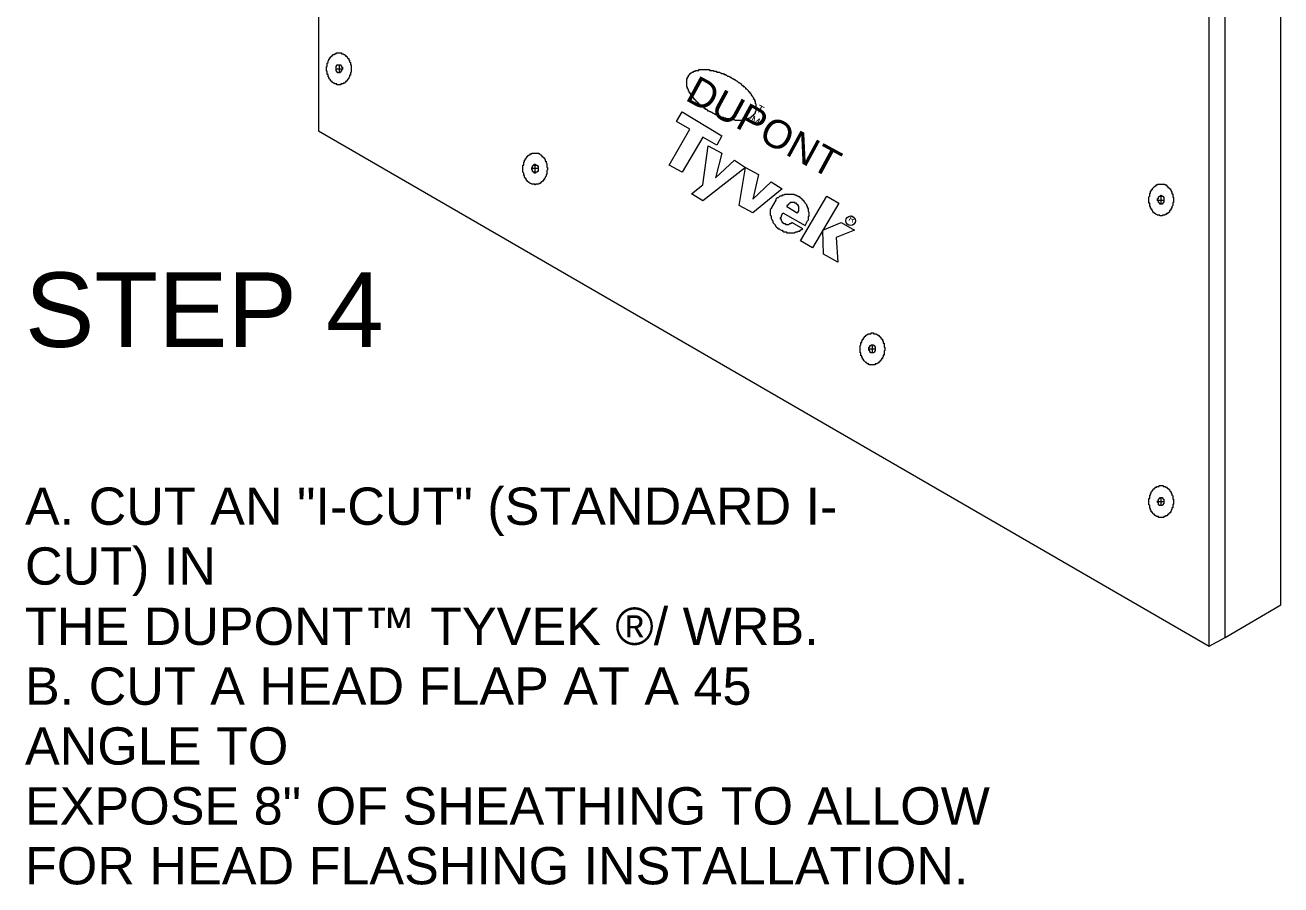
# Model space of a CAD drawing. Header units: inches. Extents: x 0 to 32.7, y -0.1 to 22.9.
# Drawn here: x 13.997 to 16.629, y 6.537 to 8.339 of the extents above; entities that cross this region are included whole.
import ezdxf

# ---------------------------------------------------------------- set-up
doc = ezdxf.new("R2010")
doc.units = ezdxf.units.IN
doc.header["$MEASUREMENT"] = 0
doc.layers.add('PDF_Geometry', color=7, linetype='Continuous', true_color=0x5d5d5d)
doc.layers.add('PDF_Text', color=7, linetype='Continuous')
doc.styles.add('PDF Arial', font='arial.ttf')
doc.styles.add('PDF Chief Blueprint', font='Chief_Blueprint.ttf')

msp = doc.modelspace()

# ---------------------------------------------------------------- linework, layer by layer
at = {"layer": 'PDF_Geometry', "color": 254, "lineweight": 18, "true_color": 0xe1e1e1}
msp.add_lwpolyline([(16.4788, 7.0369), (16.5121, 7.0553), (16.5121, 10.0019), (14.6454, 11.0686), (14.6121, 11.0486)], dxfattribs=at)
at = {"layer": 'PDF_Geometry', "color": 7, "lineweight": 18}
msp.add_lwpolyline([(16.4788, 7.0369), (16.4788, 9.9836), (14.6121, 11.0486), (14.6121, 8.1169), (16.4788, 7.0369), (16.4788, 9.5819)], dxfattribs=at)
at = {"layer": 'PDF_Geometry', "color": 253, "lineweight": 18, "true_color": 0xa2a2a2}
msp.add_lwpolyline([(16.5121, 7.0553), (16.6288, 7.1236), (16.6288, 10.0703), (16.5654, 10.1053), (16.4488, 10.0386), (16.5121, 10.0019)], dxfattribs=at)
at = {"layer": 'PDF_Geometry', "lineweight": 18}
for points in [[(14.6554, 8.2803), (14.6571, 8.2803), (14.6588, 8.2803), (14.6604, 8.2803), (14.6604, 8.2786), (14.6621, 8.2786), (14.6638, 8.2786), (14.6654, 8.2769), (14.6671, 8.2769), (14.6671, 8.2753), (14.6688, 8.2753), (14.6688, 8.2736), (14.6704, 8.2736), (14.6721, 8.2719), (14.6721, 8.2703), (14.6738, 8.2703), (14.6738, 8.2686), (14.6754, 8.2686), (14.6754, 8.2669), (14.6754, 8.2653), (14.6771, 8.2653), (14.6771, 8.2636), (14.6771, 8.2619), (14.6788, 8.2603), (14.6788, 8.2586), (14.6788, 8.2569), (14.6788, 8.2553), (14.6804, 8.2553), (14.6804, 8.2536), (14.6804, 8.2519), (14.6804, 8.2503), (14.6804, 8.2486), (14.6804, 8.2469), (14.6804, 8.2453), (14.6804, 8.2436), (14.6804, 8.2419), (14.6804, 8.2403), (14.6788, 8.2386), (14.6788, 8.2369), (14.6788, 8.2353), (14.6788, 8.2336), (14.6771, 8.2336), (14.6771, 8.2319), (14.6771, 8.2303), (14.6754, 8.2286), (14.6754, 8.2269), (14.6738, 8.2253), (14.6738, 8.2236), (14.6721, 8.2236), (14.6721, 8.2219), (14.6704, 8.2219), (14.6704, 8.2203), (14.6688, 8.2203), (14.6688, 8.2186), (14.6671, 8.2186), (14.6671, 8.2169), (14.6654, 8.2169), (14.6638, 8.2169), (14.6638, 8.2153), (14.6621, 8.2153), (14.6604, 8.2153), (14.6588, 8.2153), (14.6588, 8.2136), (14.6571, 8.2136), (14.6554, 8.2136), (14.6538, 8.2136), (14.6521, 8.2136), (14.6504, 8.2136), (14.6504, 8.2153), (14.6488, 8.2153), (14.6471, 8.2153), (14.6454, 8.2153), (14.6454, 8.2169), (14.6438, 8.2169), (14.6421, 8.2186), (14.6404, 8.2186), (14.6404, 8.2203), (14.6388, 8.2203), (14.6388, 8.2219), (14.6371, 8.2219), (14.6371, 8.2236), (14.6354, 8.2253), (14.6354, 8.2269), (14.6338, 8.2269), (14.6338, 8.2286), (14.6338, 8.2303), (14.6321, 8.2303), (14.6321, 8.2319), (14.6321, 8.2336), (14.6321, 8.2353), (14.6304, 8.2353), (14.6304, 8.2369), (14.6304, 8.2386), (14.6304, 8.2403), (14.6304, 8.2419), (14.6288, 8.2419), (14.6288, 8.2436), (14.6288, 8.2453), (14.6288, 8.2469), (14.6288, 8.2486), (14.6288, 8.2503), (14.6288, 8.2519), (14.6304, 8.2519), (14.6304, 8.2536), (14.6304, 8.2553), (14.6304, 8.2569), (14.6304, 8.2586), (14.6321, 8.2603), (14.6321, 8.2619), (14.6321, 8.2636), (14.6338, 8.2653), (14.6338, 8.2669), (14.6354, 8.2669), (14.6354, 8.2686), (14.6354, 8.2703), (14.6371, 8.2703), (14.6371, 8.2719), (14.6388, 8.2719), (14.6388, 8.2736), (14.6404, 8.2736), (14.6404, 8.2753), (14.6421, 8.2753), (14.6421, 8.2769), (14.6438, 8.2769), (14.6454, 8.2769), (14.6454, 8.2786), (14.6471, 8.2786), (14.6488, 8.2786), (14.6488, 8.2803), (14.6504, 8.2803), (14.6521, 8.2803), (14.6538, 8.2803)], [(15.0654, 8.0703), (15.0671, 8.0703), (15.0688, 8.0703), (15.0704, 8.0703), (15.0721, 8.0703), (15.0738, 8.0703), (15.0738, 8.0686), (15.0754, 8.0686), (15.0771, 8.0669), (15.0788, 8.0669), (15.0788, 8.0653), (15.0804, 8.0653), (15.0804, 8.0636), (15.0821, 8.0636), (15.0821, 8.0619), (15.0838, 8.0619), (15.0838, 8.0603), (15.0854, 8.0603), (15.0854, 8.0586), (15.0871, 8.0569), (15.0871, 8.0553), (15.0871, 8.0536), (15.0888, 8.0536), (15.0888, 8.0519), (15.0888, 8.0503), (15.0904, 8.0486), (15.0904, 8.0469), (15.0904, 8.0453), (15.0904, 8.0436), (15.0904, 8.0419), (15.0904, 8.0403), (15.0921, 8.0403), (15.0921, 8.0386), (15.0921, 8.0369), (15.0921, 8.0353), (15.0904, 8.0336), (15.0904, 8.0319), (15.0904, 8.0303), (15.0904, 8.0286), (15.0904, 8.0269), (15.0904, 8.0253), (15.0888, 8.0253), (15.0888, 8.0236), (15.0888, 8.0219), (15.0871, 8.0203), (15.0871, 8.0186), (15.0854, 8.0169), (15.0854, 8.0153), (15.0838, 8.0153), (15.0838, 8.0136), (15.0821, 8.0119), (15.0804, 8.0103), (15.0788, 8.0103), (15.0788, 8.0086), (15.0771, 8.0086), (15.0771, 8.0069), (15.0754, 8.0069), (15.0738, 8.0069), (15.0738, 8.0053), (15.0721, 8.0053), (15.0704, 8.0053), (15.0688, 8.0053), (15.0671, 8.0053), (15.0671, 8.0036), (15.0654, 8.0036), (15.0654, 8.0053), (15.0638, 8.0053), (15.0621, 8.0053), (15.0604, 8.0053), (15.0588, 8.0053), (15.0571, 8.0069), (15.0554, 8.0069), (15.0538, 8.0086), (15.0521, 8.0086), (15.0521, 8.0103), (15.0504, 8.0103), (15.0504, 8.0119), (15.0488, 8.0119), (15.0488, 8.0136), (15.0471, 8.0136), (15.0471, 8.0153), (15.0471, 8.0169), (15.0454, 8.0169), (15.0454, 8.0186), (15.0438, 8.0203), (15.0438, 8.0219), (15.0438, 8.0236), (15.0421, 8.0236), (15.0421, 8.0253), (15.0421, 8.0269), (15.0421, 8.0286), (15.0404, 8.0303), (15.0404, 8.0319), (15.0404, 8.0336), (15.0404, 8.0353), (15.0404, 8.0369), (15.0404, 8.0386), (15.0404, 8.0403), (15.0404, 8.0419), (15.0404, 8.0436), (15.0404, 8.0453), (15.0421, 8.0453), (15.0421, 8.0469), (15.0421, 8.0486), (15.0421, 8.0503), (15.0421, 8.0519), (15.0438, 8.0519), (15.0438, 8.0536), (15.0438, 8.0553), (15.0454, 8.0553), (15.0454, 8.0569), (15.0454, 8.0586), (15.0471, 8.0586), (15.0471, 8.0603), (15.0488, 8.0619), (15.0488, 8.0636), (15.0504, 8.0636), (15.0504, 8.0653), (15.0521, 8.0653), (15.0538, 8.0669), (15.0554, 8.0669), (15.0554, 8.0686), (15.0571, 8.0686), (15.0588, 8.0686), (15.0588, 8.0703), (15.0604, 8.0703), (15.0621, 8.0703), (15.0638, 8.0703)], [(16.3771, 8.0053), (16.3788, 8.0053), (16.3804, 8.0053), (16.3821, 8.0053), (16.3838, 8.0053), (16.3854, 8.0053), (16.3854, 8.0036), (16.3871, 8.0036), (16.3888, 8.0036), (16.3888, 8.0019), (16.3904, 8.0019), (16.3904, 8.0003), (16.3921, 8.0003), (16.3921, 7.9986), (16.3938, 7.9986), (16.3938, 7.9969), (16.3954, 7.9969), (16.3954, 7.9953), (16.3971, 7.9953), (16.3971, 7.9936), (16.3988, 7.9919), (16.3988, 7.9903), (16.4004, 7.9886), (16.4004, 7.9869), (16.4004, 7.9853), (16.4021, 7.9853), (16.4021, 7.9836), (16.4021, 7.9819), (16.4021, 7.9803), (16.4021, 7.9786), (16.4038, 7.9769), (16.4038, 7.9753), (16.4038, 7.9736), (16.4038, 7.9719), (16.4038, 7.9703), (16.4038, 7.9686), (16.4038, 7.9669), (16.4021, 7.9669), (16.4021, 7.9653), (16.4021, 7.9636), (16.4021, 7.9619), (16.4021, 7.9603), (16.4004, 7.9586), (16.4004, 7.9569), (16.4004, 7.9553), (16.3988, 7.9553), (16.3988, 7.9536), (16.3988, 7.9519), (16.3971, 7.9519), (16.3971, 7.9503), (16.3954, 7.9503), (16.3954, 7.9486), (16.3954, 7.9469), (16.3938, 7.9469), (16.3938, 7.9453), (16.3921, 7.9453), (16.3921, 7.9436), (16.3904, 7.9436), (16.3888, 7.9436), (16.3888, 7.9419), (16.3871, 7.9419), (16.3854, 7.9419), (16.3854, 7.9403), (16.3838, 7.9403), (16.3821, 7.9403), (16.3804, 7.9403), (16.3804, 7.9386), (16.3788, 7.9386), (16.3771, 7.9386), (16.3754, 7.9386), (16.3754, 7.9403), (16.3738, 7.9403), (16.3721, 7.9403), (16.3704, 7.9403), (16.3688, 7.9419), (16.3671, 7.9419), (16.3654, 7.9436), (16.3638, 7.9436), (16.3638, 7.9453), (16.3621, 7.9453), (16.3621, 7.9469), (16.3604, 7.9469), (16.3604, 7.9486), (16.3588, 7.9503), (16.3588, 7.9519), (16.3571, 7.9519), (16.3571, 7.9536), (16.3571, 7.9553), (16.3554, 7.9553), (16.3554, 7.9569), (16.3554, 7.9586), (16.3538, 7.9586), (16.3538, 7.9603), (16.3538, 7.9619), (16.3538, 7.9636), (16.3538, 7.9653), (16.3521, 7.9653), (16.3521, 7.9669), (16.3521, 7.9686), (16.3521, 7.9703), (16.3521, 7.9719), (16.3521, 7.9736), (16.3521, 7.9753), (16.3521, 7.9769), (16.3521, 7.9786), (16.3538, 7.9803), (16.3538, 7.9819), (16.3538, 7.9836), (16.3538, 7.9853), (16.3554, 7.9869), (16.3554, 7.9886), (16.3554, 7.9903), (16.3571, 7.9903), (16.3571, 7.9919), (16.3571, 7.9936), (16.3588, 7.9936), (16.3588, 7.9953), (16.3604, 7.9953), (16.3604, 7.9969), (16.3621, 7.9986), (16.3638, 8.0003), (16.3654, 8.0003), (16.3654, 8.0019), (16.3671, 8.0019), (16.3671, 8.0036), (16.3688, 8.0036), (16.3704, 8.0036), (16.3704, 8.0053), (16.3721, 8.0053), (16.3738, 8.0053), (16.3754, 8.0053)], [(15.7721, 7.6936), (15.7738, 7.6936), (15.7754, 7.6936), (15.7754, 7.6919), (15.7771, 7.6919), (15.7788, 7.6919), (15.7804, 7.6919), (15.7821, 7.6903), (15.7838, 7.6903), (15.7838, 7.6886), (15.7854, 7.6886), (15.7871, 7.6869), (15.7888, 7.6853), (15.7904, 7.6836), (15.7904, 7.6819), (15.7921, 7.6819), (15.7921, 7.6803), (15.7938, 7.6803), (15.7938, 7.6786), (15.7938, 7.6769), (15.7954, 7.6769), (15.7954, 7.6753), (15.7954, 7.6736), (15.7954, 7.6719), (15.7971, 7.6719), (15.7971, 7.6703), (15.7971, 7.6686), (15.7971, 7.6669), (15.7971, 7.6653), (15.7971, 7.6636), (15.7988, 7.6636), (15.7988, 7.6619), (15.7988, 7.6603), (15.7988, 7.6586), (15.7988, 7.6569), (15.7971, 7.6553), (15.7971, 7.6536), (15.7971, 7.6519), (15.7971, 7.6503), (15.7971, 7.6486), (15.7971, 7.6469), (15.7954, 7.6469), (15.7954, 7.6453), (15.7954, 7.6436), (15.7938, 7.6419), (15.7938, 7.6403), (15.7921, 7.6403), (15.7921, 7.6386), (15.7921, 7.6369), (15.7904, 7.6369), (15.7904, 7.6353), (15.7888, 7.6353), (15.7888, 7.6336), (15.7871, 7.6336), (15.7871, 7.6319), (15.7854, 7.6319), (15.7854, 7.6303), (15.7838, 7.6303), (15.7821, 7.6286), (15.7804, 7.6286), (15.7788, 7.6286), (15.7788, 7.6269), (15.7771, 7.6269), (15.7754, 7.6269), (15.7738, 7.6269), (15.7721, 7.6269), (15.7704, 7.6269), (15.7688, 7.6269), (15.7671, 7.6269), (15.7654, 7.6269), (15.7654, 7.6286), (15.7638, 7.6286), (15.7621, 7.6286), (15.7621, 7.6303), (15.7604, 7.6303), (15.7604, 7.6319), (15.7588, 7.6319), (15.7571, 7.6336), (15.7554, 7.6353), (15.7538, 7.6369), (15.7538, 7.6386), (15.7521, 7.6386), (15.7521, 7.6403), (15.7521, 7.6419), (15.7504, 7.6419), (15.7504, 7.6436), (15.7504, 7.6453), (15.7488, 7.6453), (15.7488, 7.6469), (15.7488, 7.6486), (15.7488, 7.6503), (15.7488, 7.6519), (15.7471, 7.6519), (15.7471, 7.6536), (15.7471, 7.6553), (15.7471, 7.6569), (15.7471, 7.6586), (15.7471, 7.6603), (15.7471, 7.6619), (15.7471, 7.6636), (15.7471, 7.6653), (15.7471, 7.6669), (15.7488, 7.6686), (15.7488, 7.6703), (15.7488, 7.6719), (15.7488, 7.6736), (15.7504, 7.6736), (15.7504, 7.6753), (15.7504, 7.6769), (15.7521, 7.6786), (15.7521, 7.6803), (15.7538, 7.6803), (15.7538, 7.6819), (15.7538, 7.6836), (15.7554, 7.6836), (15.7554, 7.6853), (15.7571, 7.6853), (15.7571, 7.6869), (15.7588, 7.6869), (15.7588, 7.6886), (15.7604, 7.6886), (15.7621, 7.6903), (15.7638, 7.6903), (15.7638, 7.6919), (15.7654, 7.6919), (15.7671, 7.6919), (15.7688, 7.6919), (15.7704, 7.6919), (15.7704, 7.6936)], [(16.3771, 7.3736), (16.3788, 7.3736), (16.3804, 7.3736), (16.3821, 7.3736), (16.3821, 7.3719), (16.3838, 7.3719), (16.3854, 7.3719), (16.3871, 7.3719), (16.3871, 7.3703), (16.3888, 7.3703), (16.3904, 7.3686), (16.3921, 7.3686), (16.3921, 7.3669), (16.3938, 7.3669), (16.3938, 7.3653), (16.3954, 7.3653), (16.3954, 7.3636), (16.3971, 7.3619), (16.3971, 7.3603), (16.3988, 7.3603), (16.3988, 7.3586), (16.3988, 7.3569), (16.4004, 7.3569), (16.4004, 7.3553), (16.4004, 7.3536), (16.4021, 7.3519), (16.4021, 7.3503), (16.4021, 7.3486), (16.4021, 7.3469), (16.4021, 7.3453), (16.4038, 7.3453), (16.4038, 7.3436), (16.4038, 7.3419), (16.4038, 7.3403), (16.4038, 7.3386), (16.4038, 7.3369), (16.4038, 7.3353), (16.4021, 7.3336), (16.4021, 7.3319), (16.4021, 7.3303), (16.4021, 7.3286), (16.4021, 7.3269), (16.4004, 7.3269), (16.4004, 7.3253), (16.4004, 7.3236), (16.3988, 7.3219), (16.3988, 7.3203), (16.3971, 7.3186), (16.3971, 7.3169), (16.3954, 7.3169), (16.3954, 7.3153), (16.3938, 7.3153), (16.3938, 7.3136), (16.3921, 7.3136), (16.3921, 7.3119), (16.3904, 7.3119), (16.3904, 7.3103), (16.3888, 7.3103), (16.3871, 7.3103), (16.3871, 7.3086), (16.3854, 7.3086), (16.3838, 7.3086), (16.3838, 7.3069), (16.3821, 7.3069), (16.3804, 7.3069), (16.3788, 7.3069), (16.3771, 7.3069), (16.3754, 7.3069), (16.3738, 7.3069), (16.3721, 7.3069), (16.3721, 7.3086), (16.3704, 7.3086), (16.3688, 7.3086), (16.3671, 7.3103), (16.3654, 7.3103), (16.3654, 7.3119), (16.3638, 7.3119), (16.3638, 7.3136), (16.3621, 7.3136), (16.3604, 7.3153), (16.3604, 7.3169), (16.3588, 7.3169), (16.3588, 7.3186), (16.3571, 7.3186), (16.3571, 7.3203), (16.3571, 7.3219), (16.3554, 7.3219), (16.3554, 7.3236), (16.3554, 7.3253), (16.3538, 7.3269), (16.3538, 7.3286), (16.3538, 7.3303), (16.3538, 7.3319), (16.3521, 7.3336), (16.3521, 7.3353), (16.3521, 7.3369), (16.3521, 7.3386), (16.3521, 7.3403), (16.3521, 7.3419), (16.3521, 7.3436), (16.3521, 7.3453), (16.3521, 7.3469), (16.3538, 7.3469), (16.3538, 7.3486), (16.3538, 7.3503), (16.3538, 7.3519), (16.3538, 7.3536), (16.3554, 7.3536), (16.3554, 7.3553), (16.3554, 7.3569), (16.3571, 7.3569), (16.3571, 7.3586), (16.3571, 7.3603), (16.3588, 7.3619), (16.3588, 7.3636), (16.3604, 7.3636), (16.3604, 7.3653), (16.3621, 7.3653), (16.3621, 7.3669), (16.3638, 7.3669), (16.3638, 7.3686), (16.3654, 7.3686), (16.3654, 7.3703), (16.3671, 7.3703), (16.3688, 7.3703), (16.3688, 7.3719), (16.3704, 7.3719), (16.3721, 7.3719), (16.3738, 7.3719), (16.3738, 7.3736), (16.3754, 7.3736)]]:
    msp.add_lwpolyline(points, close=True, dxfattribs=at)
at = {"layer": 'PDF_Geometry', "color": 251, "lineweight": 18, "true_color": 0x686868}
for points in [[(14.6554, 8.2553), (14.6571, 8.2553), (14.6588, 8.2553), (14.6588, 8.2536), (14.6604, 8.2536), (14.6604, 8.2519), (14.6604, 8.2503), (14.6621, 8.2503), (14.6621, 8.2486), (14.6621, 8.2469), (14.6621, 8.2453), (14.6604, 8.2453), (14.6604, 8.2436), (14.6604, 8.2419), (14.6588, 8.2419), (14.6588, 8.2403), (14.6571, 8.2403), (14.6571, 8.2386), (14.6554, 8.2386), (14.6538, 8.2386), (14.6521, 8.2386), (14.6521, 8.2403), (14.6504, 8.2403), (14.6504, 8.2419), (14.6488, 8.2419), (14.6488, 8.2436), (14.6488, 8.2453), (14.6488, 8.2469), (14.6488, 8.2486), (14.6488, 8.2503), (14.6488, 8.2519), (14.6488, 8.2536), (14.6504, 8.2536), (14.6504, 8.2553), (14.6521, 8.2553), (14.6538, 8.2553)], [(15.5271, 8.1536), (15.5254, 8.1536), (15.5254, 8.1519), (15.5238, 8.1503), (15.5221, 8.1486), (15.5204, 8.1469), (15.5188, 8.1469), (15.5188, 8.1453), (15.5171, 8.1453), (15.5171, 8.1436), (15.5154, 8.1436), (15.5138, 8.1436), (15.5121, 8.1419), (15.5104, 8.1419), (15.5088, 8.1419), (15.5071, 8.1403), (15.5054, 8.1403), (15.5038, 8.1403), (15.5021, 8.1403), (15.5004, 8.1403), (15.4988, 8.1386), (15.4971, 8.1386), (15.4954, 8.1386), (15.4938, 8.1386), (15.4921, 8.1386), (15.4904, 8.1386), (15.4888, 8.1386), (15.4871, 8.1386), (15.4854, 8.1386), (15.4838, 8.1403), (15.4821, 8.1403), (15.4804, 8.1403), (15.4788, 8.1403), (15.4771, 8.1403), (15.4754, 8.1403), (15.4738, 8.1403), (15.4721, 8.1419), (15.4704, 8.1419), (15.4688, 8.1419), (15.4671, 8.1419), (15.4654, 8.1436), (15.4638, 8.1436), (15.4621, 8.1436), (15.4604, 8.1453), (15.4588, 8.1453), (15.4571, 8.1453), (15.4554, 8.1469), (15.4538, 8.1469), (15.4521, 8.1486), (15.4504, 8.1486), (15.4488, 8.1486), (15.4471, 8.1503), (15.4454, 8.1503), (15.4438, 8.1503), (15.4438, 8.1519), (15.4421, 8.1519), (15.4404, 8.1536), (15.4388, 8.1536), (15.4371, 8.1553), (15.4354, 8.1553), (15.4338, 8.1569), (15.4321, 8.1569), (15.4304, 8.1586), (15.4288, 8.1586), (15.4271, 8.1603), (15.4254, 8.1619), (15.4238, 8.1619), (15.4221, 8.1636), (15.4204, 8.1636), (15.4204, 8.1653), (15.4188, 8.1669), (15.4171, 8.1669), (15.4171, 8.1686), (15.4154, 8.1686), (15.4138, 8.1703), (15.4121, 8.1703), (15.4121, 8.1719), (15.4104, 8.1719), (15.4088, 8.1736), (15.4088, 8.1753), (15.4071, 8.1753), (15.4071, 8.1769), (15.4054, 8.1769), (15.4038, 8.1786), (15.4038, 8.1803), (15.4021, 8.1803), (15.4021, 8.1819), (15.4004, 8.1819), (15.4004, 8.1836), (15.3988, 8.1836), (15.3988, 8.1853), (15.3971, 8.1869), (15.3954, 8.1886), (15.3938, 8.1903), (15.3938, 8.1919), (15.3921, 8.1919), (15.3921, 8.1936), (15.3921, 8.1953), (15.3904, 8.1953), (15.3904, 8.1969), (15.3888, 8.1986), (15.3888, 8.2003), (15.3871, 8.2003), (15.3871, 8.2019), (15.3871, 8.2036), (15.3854, 8.2053), (15.3854, 8.2069), (15.3854, 8.2086), (15.3838, 8.2086), (15.3838, 8.2103), (15.3838, 8.2119), (15.3838, 8.2136), (15.3838, 8.2153), (15.3838, 8.2169), (15.3838, 8.2186), (15.3838, 8.2203), (15.3838, 8.2219), (15.3838, 8.2236), (15.3838, 8.2253), (15.3838, 8.2269), (15.3854, 8.2269), (15.3854, 8.2286), (15.3854, 8.2303), (15.3871, 8.2303), (15.3871, 8.2319), (15.3871, 8.2336), (15.3888, 8.2336), (15.3888, 8.2353), (15.3904, 8.2353), (15.3904, 8.2369), (15.3921, 8.2369), (15.3921, 8.2386), (15.3938, 8.2386), (15.3954, 8.2403), (15.3971, 8.2403), (15.3988, 8.2419), (15.4004, 8.2419), (15.4021, 8.2419), (15.4021, 8.2436), (15.4038, 8.2436), (15.4054, 8.2436), (15.4071, 8.2436), (15.4088, 8.2436), (15.4088, 8.2453), (15.4104, 8.2453), (15.4121, 8.2453), (15.4138, 8.2453), (15.4154, 8.2453), (15.4171, 8.2453), (15.4188, 8.2453), (15.4204, 8.2453), (15.4221, 8.2453), (15.4238, 8.2453), (15.4254, 8.2453), (15.4271, 8.2453), (15.4288, 8.2453), (15.4304, 8.2453), (15.4321, 8.2436), (15.4338, 8.2436), (15.4354, 8.2436), (15.4371, 8.2436), (15.4388, 8.2436), (15.4404, 8.2419), (15.4421, 8.2419), (15.4438, 8.2419), (15.4454, 8.2419), (15.4471, 8.2403), (15.4488, 8.2403), (15.4504, 8.2403), (15.4521, 8.2403), (15.4538, 8.2386), (15.4554, 8.2386), (15.4571, 8.2369), (15.4588, 8.2369), (15.4604, 8.2369), (15.4621, 8.2353), (15.4638, 8.2353), (15.4654, 8.2353), (15.4654, 8.2336), (15.4671, 8.2336), (15.4688, 8.2319), (15.4704, 8.2319), (15.4721, 8.2319), (15.4738, 8.2303), (15.4754, 8.2303), (15.4754, 8.2286), (15.4771, 8.2286), (15.4788, 8.2269), (15.4804, 8.2269), (15.4821, 8.2253), (15.4838, 8.2253), (15.4838, 8.2236), (15.4854, 8.2236), (15.4871, 8.2219), (15.4888, 8.2219), (15.4904, 8.2203), (15.4921, 8.2186), (15.4938, 8.2186), (15.4954, 8.2169), (15.4971, 8.2153), (15.4988, 8.2153), (15.4988, 8.2136), (15.5004, 8.2119), (15.5021, 8.2119), (15.5021, 8.2103), (15.5038, 8.2103), (15.5054, 8.2086), (15.5071, 8.2069), (15.5071, 8.2053), (15.5088, 8.2053), (15.5104, 8.2036), (15.5121, 8.2019), (15.5121, 8.2003), (15.5138, 8.2003), (15.5138, 8.1986), (15.5154, 8.1986), (15.5154, 8.1969), (15.5171, 8.1969), (15.5171, 8.1953), (15.5188, 8.1936), (15.5188, 8.1919), (15.5204, 8.1919), (15.5204, 8.1903), (15.5221, 8.1886), (15.5221, 8.1869), (15.5238, 8.1869), (15.5238, 8.1853), (15.5238, 8.1836), (15.5254, 8.1836), (15.5254, 8.1819), (15.5254, 8.1803), (15.5271, 8.1786), (15.5271, 8.1769), (15.5271, 8.1753), (15.5288, 8.1736), (15.5288, 8.1719), (15.5288, 8.1703), (15.5288, 8.1686), (15.5288, 8.1669), (15.5288, 8.1653), (15.5288, 8.1636), (15.5288, 8.1619), (15.5288, 8.1603), (15.5288, 8.1586), (15.5271, 8.1569), (15.5271, 8.1553)], [(15.4571, 8.1069), (15.4471, 8.0869), (15.4171, 8.1036), (15.3738, 8.0303), (15.3471, 8.0453), (15.3904, 8.1203), (15.3621, 8.1369), (15.3738, 8.1569)], [(15.4288, 8.0853), (15.4571, 8.0703), (15.4438, 8.0186), (15.4838, 8.0553), (15.5071, 8.0403), (15.4171, 7.9703), (15.3938, 7.9853), (15.4171, 8.0036)], [(15.0654, 8.0469), (15.0671, 8.0469), (15.0671, 8.0453), (15.0688, 8.0453), (15.0704, 8.0453), (15.0704, 8.0436), (15.0721, 8.0436), (15.0721, 8.0419), (15.0721, 8.0403), (15.0721, 8.0386), (15.0721, 8.0369), (15.0721, 8.0353), (15.0721, 8.0336), (15.0721, 8.0319), (15.0704, 8.0319), (15.0704, 8.0303), (15.0688, 8.0303), (15.0671, 8.0303), (15.0671, 8.0286), (15.0654, 8.0286), (15.0638, 8.0286), (15.0638, 8.0303), (15.0621, 8.0303), (15.0621, 8.0319), (15.0604, 8.0319), (15.0604, 8.0336), (15.0604, 8.0353), (15.0588, 8.0353), (15.0588, 8.0369), (15.0588, 8.0386), (15.0588, 8.0403), (15.0604, 8.0403), (15.0604, 8.0419), (15.0604, 8.0436), (15.0621, 8.0436), (15.0621, 8.0453), (15.0638, 8.0453), (15.0638, 8.0469)], [(15.5338, 8.0253), (15.5221, 7.9736), (15.5604, 8.0103), (15.5838, 7.9953), (15.5221, 7.9453), (15.4938, 7.9603), (15.5071, 8.0403)], [(15.6271, 7.9719), (15.6254, 7.9736), (15.6238, 7.9753), (15.6221, 7.9769), (15.6204, 7.9786), (15.6188, 7.9786), (15.6171, 7.9803), (15.6154, 7.9803), (15.6121, 7.9819), (15.6104, 7.9819), (15.6088, 7.9836), (15.6071, 7.9836), (15.6038, 7.9836), (15.6021, 7.9836), (15.6004, 7.9836), (15.5988, 7.9836), (15.5954, 7.9836), (15.5938, 7.9836), (15.5921, 7.9836), (15.5888, 7.9836), (15.5871, 7.9819), (15.5854, 7.9819), (15.5838, 7.9819), (15.5821, 7.9803), (15.5788, 7.9803), (15.5771, 7.9786), (15.5754, 7.9769), (15.5738, 7.9769), (15.5721, 7.9753), (15.5704, 7.9736), (15.5704, 7.9719), (15.5604, 7.9553), (15.5604, 7.9536), (15.5588, 7.9519), (15.5588, 7.9486), (15.5588, 7.9469), (15.5588, 7.9453), (15.5588, 7.9419), (15.5588, 7.9403), (15.5604, 7.9386), (15.5604, 7.9369), (15.5604, 7.9336), (15.5621, 7.9319), (15.5621, 7.9303), (15.5638, 7.9286), (15.5638, 7.9253), (15.5654, 7.9236), (15.5671, 7.9219), (15.5688, 7.9203), (15.5688, 7.9186), (15.5704, 7.9169), (15.5721, 7.9153), (15.5738, 7.9136), (15.5754, 7.9119), (15.5771, 7.9119), (15.5788, 7.9103), (15.5821, 7.9086), (15.5838, 7.9086), (15.5854, 7.9069), (15.5871, 7.9053), (15.5888, 7.9053), (15.5921, 7.9053), (15.5938, 7.9036), (15.5954, 7.9036), (15.5988, 7.9036), (15.6004, 7.9036), (15.6021, 7.9036), (15.6054, 7.9036), (15.6071, 7.9036), (15.6088, 7.9036), (15.6121, 7.9053), (15.6138, 7.9053), (15.6154, 7.9053), (15.6171, 7.9069), (15.6204, 7.9069), (15.6221, 7.9086), (15.6238, 7.9103), (15.6254, 7.9103), (15.6271, 7.9119), (15.6038, 7.9253), (15.6038, 7.9236), (15.6021, 7.9236), (15.6021, 7.9219), (15.6004, 7.9219), (15.5988, 7.9219), (15.5971, 7.9203), (15.5954, 7.9203), (15.5938, 7.9203), (15.5921, 7.9203), (15.5904, 7.9219), (15.5888, 7.9219), (15.5871, 7.9219), (15.5871, 7.9236), (15.5854, 7.9236), (15.5854, 7.9253), (15.5838, 7.9253), (15.5838, 7.9269), (15.5821, 7.9286), (15.5821, 7.9303), (15.5821, 7.9319), (15.5804, 7.9319), (15.5804, 7.9336), (15.5804, 7.9353), (15.5821, 7.9369), (15.5821, 7.9386), (15.5854, 7.9453), (15.6321, 7.9186), (15.6371, 7.9286), (15.6388, 7.9303), (15.6388, 7.9336), (15.6388, 7.9353), (15.6388, 7.9369), (15.6404, 7.9386), (15.6404, 7.9419), (15.6404, 7.9436), (15.6404, 7.9453), (15.6388, 7.9486), (15.6388, 7.9503), (15.6388, 7.9519), (15.6388, 7.9536), (15.6371, 7.9569), (15.6371, 7.9586), (15.6354, 7.9603), (15.6354, 7.9619), (15.6338, 7.9636), (15.6321, 7.9653), (15.6321, 7.9669), (15.6304, 7.9686), (15.6288, 7.9703)], [(15.7021, 7.9653), (15.6471, 7.8719), (15.6221, 7.8869), (15.6771, 7.9803)], [(16.3771, 7.9819), (16.3788, 7.9819), (16.3788, 7.9803), (16.3804, 7.9803), (16.3821, 7.9803), (16.3821, 7.9786), (16.3838, 7.9786), (16.3838, 7.9769), (16.3838, 7.9753), (16.3838, 7.9736), (16.3838, 7.9719), (16.3838, 7.9703), (16.3838, 7.9686), (16.3838, 7.9669), (16.3821, 7.9669), (16.3821, 7.9653), (16.3804, 7.9653), (16.3804, 7.9636), (16.3788, 7.9636), (16.3771, 7.9636), (16.3754, 7.9636), (16.3754, 7.9653), (16.3738, 7.9653), (16.3738, 7.9669), (16.3721, 7.9669), (16.3721, 7.9686), (16.3721, 7.9703), (16.3704, 7.9703), (16.3704, 7.9719), (16.3704, 7.9736), (16.3704, 7.9753), (16.3721, 7.9753), (16.3721, 7.9769), (16.3721, 7.9786), (16.3738, 7.9786), (16.3738, 7.9803), (16.3754, 7.9803), (16.3771, 7.9803)], [(15.5938, 7.9586), (15.6154, 7.9453), (15.6171, 7.9469), (15.6171, 7.9486), (15.6188, 7.9486), (15.6188, 7.9503), (15.6188, 7.9519), (15.6188, 7.9536), (15.6188, 7.9553), (15.6188, 7.9569), (15.6188, 7.9586), (15.6171, 7.9603), (15.6171, 7.9619), (15.6154, 7.9619), (15.6154, 7.9636), (15.6138, 7.9636), (15.6138, 7.9653), (15.6121, 7.9653), (15.6104, 7.9653), (15.6104, 7.9669), (15.6088, 7.9669), (15.6071, 7.9669), (15.6054, 7.9669), (15.6038, 7.9669), (15.6021, 7.9669), (15.6004, 7.9669), (15.6004, 7.9653), (15.5988, 7.9653), (15.5971, 7.9636), (15.5971, 7.9619), (15.5954, 7.9619), (15.5954, 7.9603), (15.5938, 7.9603)], [(15.7071, 7.9253), (15.7354, 7.9086), (15.6971, 7.8936), (15.7004, 7.8419), (15.6704, 7.8586), (15.6688, 7.9086)], [(15.7721, 7.6686), (15.7738, 7.6686), (15.7754, 7.6686), (15.7754, 7.6669), (15.7771, 7.6669), (15.7771, 7.6653), (15.7788, 7.6653), (15.7788, 7.6636), (15.7788, 7.6619), (15.7788, 7.6603), (15.7788, 7.6586), (15.7788, 7.6569), (15.7788, 7.6553), (15.7771, 7.6553), (15.7771, 7.6536), (15.7754, 7.6519), (15.7738, 7.6519), (15.7721, 7.6519), (15.7704, 7.6519), (15.7688, 7.6519), (15.7688, 7.6536), (15.7671, 7.6536), (15.7671, 7.6553), (15.7671, 7.6569), (15.7654, 7.6569), (15.7654, 7.6586), (15.7654, 7.6603), (15.7654, 7.6619), (15.7654, 7.6636), (15.7671, 7.6636), (15.7671, 7.6653), (15.7671, 7.6669), (15.7688, 7.6669), (15.7704, 7.6669), (15.7704, 7.6686)], [(16.3771, 7.3486), (16.3788, 7.3486), (16.3804, 7.3486), (16.3804, 7.3469), (16.3821, 7.3469), (16.3821, 7.3453), (16.3838, 7.3453), (16.3838, 7.3436), (16.3838, 7.3419), (16.3838, 7.3403), (16.3838, 7.3386), (16.3838, 7.3369), (16.3838, 7.3353), (16.3821, 7.3353), (16.3821, 7.3336), (16.3804, 7.3336), (16.3804, 7.3319), (16.3788, 7.3319), (16.3771, 7.3319), (16.3754, 7.3319), (16.3738, 7.3319), (16.3738, 7.3336), (16.3721, 7.3336), (16.3721, 7.3353), (16.3721, 7.3369), (16.3721, 7.3386), (16.3704, 7.3386), (16.3704, 7.3403), (16.3704, 7.3419), (16.3721, 7.3419), (16.3721, 7.3436), (16.3721, 7.3453), (16.3738, 7.3469), (16.3754, 7.3469), (16.3754, 7.3486)]]:
    msp.add_lwpolyline(points, close=True, dxfattribs=at)
for points in [[(14.6488, 8.2469), (14.6621, 8.2469)], [(14.6554, 8.2553), (14.6554, 8.2386)], [(15.0588, 8.0386), (15.0721, 8.0386)], [(15.0654, 8.0469), (15.0654, 8.0286)], [(16.3771, 7.9819), (16.3771, 7.9636)], [(16.3704, 7.9719), (16.3838, 7.9719)], [(15.7654, 7.6603), (15.7788, 7.6603)], [(15.7721, 7.6686), (15.7721, 7.6519)], [(16.3771, 7.3486), (16.3771, 7.3319)], [(16.3704, 7.3403), (16.3838, 7.3403)]]:
    msp.add_lwpolyline(points, dxfattribs=at)
msp.add_circle((15.7271, 7.9286), 0.01, dxfattribs=at)

# ---------------------------------------------------------------- texts
at = {"layer": 'PDF_Text', "color": 251, "true_color": 0x686868, "attachment_point": 7, "rotation": 331.478}
for s, insert, char_height, style in [('DUPONT', (15.3777, 8.1819), 0.05918, 'PDF Arial'), ('T', (15.5282, 8.1587), 0.0156, 'PDF Arial'), ('M', (15.5159, 8.136), 0.0156, 'PDF Arial'), ('R', (15.7215, 7.9295), 0.0129, 'PDF Chief Blueprint')]:
    msp.add_mtext(s, dxfattribs=dict(at, insert=insert, char_height=char_height, style=style))
at = {"layer": 'PDF_Text', "attachment_point": 7, "style": 'PDF Arial'}
for s, insert, char_height in [('STEP 4', (13.9968, 7.6619), 0.15628), ('A. CUT AN "I-CUT" (STANDARD I-', (13.997, 7.268), 0.078138), ('CUT) IN', (13.997, 7.1426), 0.07814), ('THE DUPONT™ TYVEK ®/ WRB.', (13.997, 7.0387), 0.078138), ('B. CUT A HEAD FLAP AT A 45', (13.997, 6.9133), 0.078138), ('ANGLE TO', (13.997, 6.7879), 0.07814), ('EXPOSE 8" OF SHEATHING TO ALLOW', (13.997, 6.6624), 0.078138), ('FOR HEAD FLASHING INSTALLATION.', (13.997, 6.537), 0.078138)]:
    msp.add_mtext(s, dxfattribs=dict(at, insert=insert, char_height=char_height))

doc.saveas('drawing.dxf')
